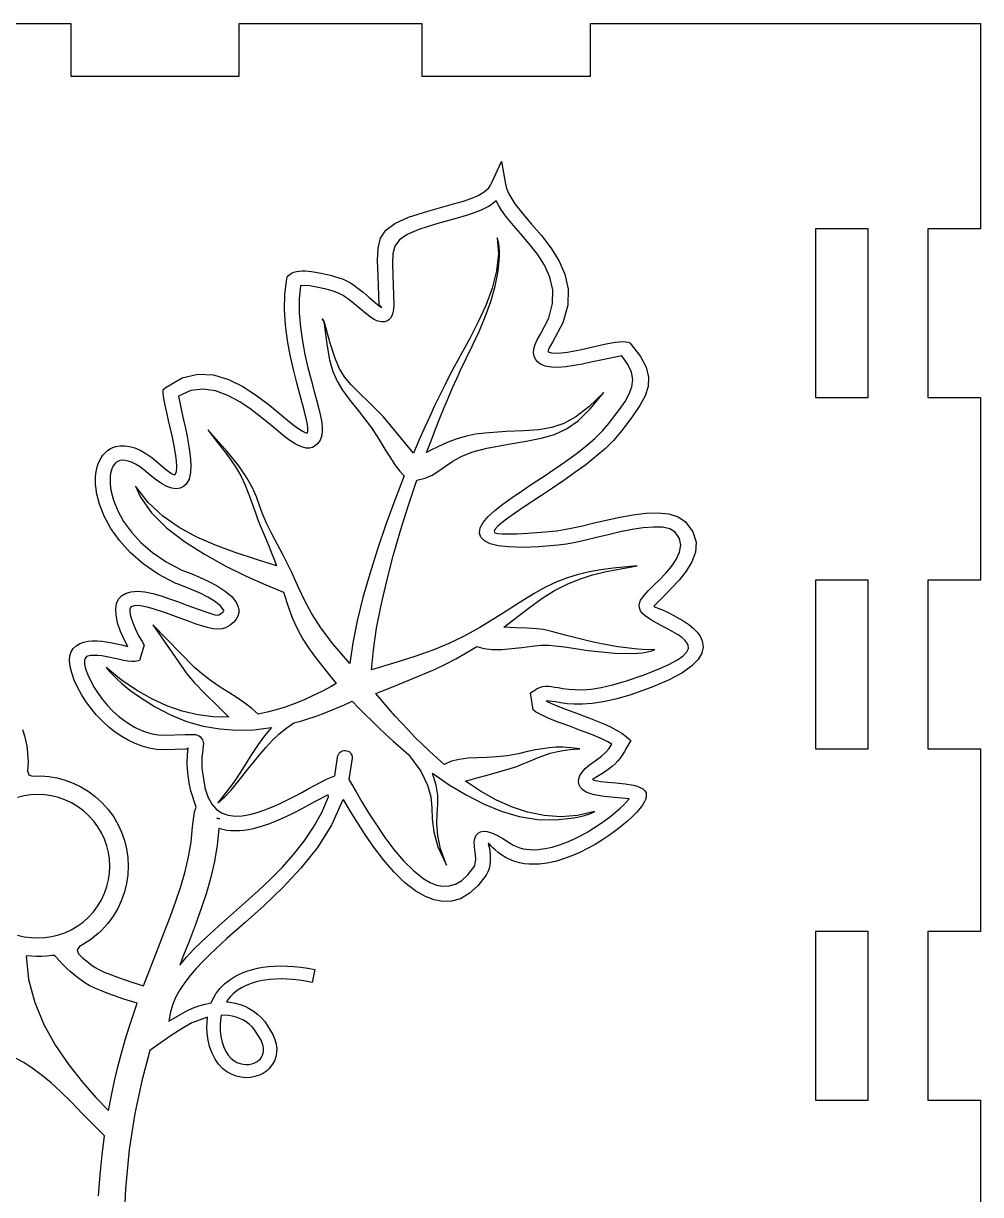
# Model space of a CAD drawing. Extents: x -338 to 50, y -399 to 300.
# Drawn here: x -298 to -243.5, y 233.4 to 300.1 of the extents above; entities that cross this region are included whole.
import ezdxf

# ---------------------------------------------------------------- set-up
doc = ezdxf.new("R2010")
doc.units = 0
doc.layers.add('LAYER_1', color=7, linetype='CONTINUOUS')

msp = doc.modelspace()

# ---------------------------------------------------------------- linework, layer by layer
at = {"layer": 'LAYER_1', "color": 250}
for points in [[(-305.7198, 300.0602), (-295.3198, 300.0602), (-295.3198, 297.0602), (-285.7198, 297.0602), (-285.7198, 300.0602), (-275.3198, 300.0602), (-275.3198, 297.0602), (-265.7198, 297.0602), (-265.7198, 300.0602), (-243.5198, 300.0602), (-243.5198, 288.3602), (-246.5198, 288.3602), (-246.5198, 278.7602), (-243.5198, 278.7602), (-243.5198, 268.3602), (-246.5198, 268.3602), (-246.5198, 258.7602), (-243.5198, 258.7602), (-243.5198, 248.3602), (-246.5198, 248.3602), (-246.5198, 238.7602), (-243.5198, 238.7602), (-243.5198, 228.3602)], [(-298.0707, 259.8629), (-297.95, 259.4896), (-297.8871, 259.2455), (-297.8359, 258.9989), (-297.7964, 258.7504), (-297.7686, 258.5003), (-297.7527, 258.2492), (-297.7486, 257.9975), (-297.7564, 257.7457), (-297.7761, 257.4941), (-297.7039, 257.2843), (-297.4972, 257.2036), (-297.0269, 257.211), (-296.5569, 257.1755), (-296.0902, 257.0967), (-295.6301, 256.9744), (-295.1796, 256.8081), (-294.7419, 256.5977), (-294.3202, 256.3428), (-293.9177, 256.0431), (-293.5286, 255.6888), (-293.1837, 255.3043), (-292.8836, 254.8935), (-292.6285, 254.4599), (-292.4188, 254.0072), (-292.2549, 253.539), (-292.1372, 253.059), (-292.0659, 252.5708), (-292.0415, 252.078), (-292.0642, 251.5843), (-292.1345, 251.0933), (-292.2527, 250.6086), (-292.4192, 250.1338), (-292.6343, 249.6728), (-292.8983, 249.2289), (-293.2117, 248.806), (-293.3871, 248.6035), (-293.5706, 248.4123), (-293.7619, 248.2324), (-293.9603, 248.064), (-294.1656, 247.907), (-294.377, 247.7616), (-294.5943, 247.6276), (-294.8169, 247.5053), (-294.9567, 247.3101), (-294.8807, 247.0824), (-294.646, 246.8625), (-294.4081, 246.6598), (-294.1681, 246.4745), (-293.9271, 246.3066), (-293.7094, 246.185), (-293.4089, 246.047), (-293.0488, 245.8997), (-292.6526, 245.7498), (-291.8446, 245.4706), (-291.1715, 245.265), (-290.3229, 247.4576), (-289.9701, 248.3547), (-289.6357, 249.2277), (-289.3261, 250.0829), (-289.0477, 250.9264), (-288.807, 251.7644), (-288.6105, 252.6031), (-288.4645, 253.4486), (-288.3754, 254.3073), (-288.277, 255.1592), (-288.17, 255.4395), (-288.4822, 256.3578), (-288.5766, 256.8213), (-288.6395, 257.2339), (-288.6756, 257.5985), (-288.6899, 257.9179), (-288.6724, 258.4323), (-288.6262, 258.7994), (-288.7624, 258.7363), (-290.0041, 258.7018), (-290.4266, 258.7263), (-290.8431, 258.7959), (-291.2521, 258.9072), (-291.6517, 259.0572), (-292.0403, 259.2423), (-292.4163, 259.4595), (-292.7779, 259.7054), (-293.1235, 259.9768), (-293.495, 260.3124), (-293.8418, 260.6728), (-294.1615, 261.0529), (-294.4513, 261.4478), (-294.7086, 261.8525), (-294.9308, 262.2619), (-295.1154, 262.671), (-295.2596, 263.0749), (-295.3511, 263.4464), (-295.3837, 263.7681), (-295.3618, 264.0432), (-295.2901, 264.2748), (-295.173, 264.4659), (-295.015, 264.6198), (-294.8207, 264.7395), (-294.5947, 264.828), (-294.3508, 264.8823), (-294.088, 264.9051), (-293.8119, 264.9015), (-293.5279, 264.8767), (-292.9588, 264.7841), (-292.4252, 264.6683), (-292.0618, 264.5874), (-292.2224, 264.8658), (-292.476, 265.4368), (-292.6464, 265.9341), (-292.7386, 266.3619), (-292.7579, 266.7244), (-292.7092, 267.0257), (-292.5977, 267.2701), (-292.4286, 267.4616), (-292.207, 267.6046), (-291.8882, 267.704), (-291.5156, 267.7282), (-291.099, 267.6889), (-290.6484, 267.5976), (-290.1736, 267.4658), (-289.6843, 267.305), (-289.1905, 267.127), (-288.702, 266.9431), (-288.0672, 266.7045), (-287.5183, 266.5102), (-287.2926, 266.4397), (-287.1081, 266.3922), (-286.9715, 266.3716), (-286.8894, 266.3821), (-286.7372, 266.472), (-286.6452, 266.5507), (-286.6196, 266.586), (-286.6063, 266.6188), (-286.6045, 266.6492), (-286.6134, 266.6772), (-286.8105, 266.9204), (-287.1255, 267.1626), (-287.5187, 267.3957), (-287.9503, 267.6117), (-288.7698, 267.9605), (-289.2661, 268.1452), (-289.3415, 268.1737), (-290.3339, 268.6986), (-291.1948, 269.2908), (-291.9284, 269.9337), (-292.5392, 270.6111), (-293.0315, 271.3066), (-293.4098, 272.0038), (-293.6784, 272.6864), (-293.8417, 273.3379), (-293.8766, 273.5702), (-293.8981, 273.7962), (-293.9063, 274.0153), (-293.9014, 274.2267), (-293.8836, 274.4295), (-293.8533, 274.623), (-293.8104, 274.8064), (-293.7554, 274.979), (-293.6783, 275.1622), (-293.5865, 275.3303), (-293.4803, 275.4823), (-293.3598, 275.6174), (-293.2253, 275.7346), (-293.0772, 275.8331), (-292.9155, 275.912), (-292.7406, 275.9704), (-292.4996, 276.0121), (-292.2404, 276.0136), (-291.9641, 275.9726), (-291.6713, 275.8869), (-291.363, 275.7542), (-291.04, 275.5723), (-290.7032, 275.339), (-290.3534, 275.052), (-289.9341, 274.695), (-289.6386, 274.4736), (-289.5331, 274.409), (-289.4534, 274.3724), (-289.3979, 274.362), (-289.3649, 274.3758), (-289.2945, 274.5424), (-289.274, 274.8081), (-289.2955, 275.1545), (-289.3507, 275.5632), (-289.4315, 276.0159), (-289.5299, 276.4942), (-289.6377, 276.9797), (-289.7468, 277.4541), (-289.8519, 277.9122), (-289.9422, 278.3304), (-290.0095, 278.6968), (-290.0457, 278.9996), (-290.0608, 279.2225), (-289.8829, 279.3573), (-288.9731, 279.878), (-288.0737, 280.0892), (-287.1924, 280.0428), (-286.3368, 279.7907), (-285.5146, 279.3845), (-284.7333, 278.8763), (-284.0006, 278.3177), (-283.3241, 277.7606), (-282.9847, 277.4785), (-282.6696, 277.2246), (-282.3824, 277.0096), (-282.1268, 276.8446), (-282.0174, 276.7853), (-281.9317, 276.7469), (-281.8724, 276.7322), (-281.842, 276.7441), (-281.8129, 276.851), (-281.8132, 277.0119), (-281.8397, 277.2228), (-281.8892, 277.4793), (-282.044, 278.1129), (-282.252, 278.8793), (-282.4463, 279.5936), (-282.6425, 280.3604), (-282.8254, 281.1701), (-282.9797, 282.0128), (-283.0904, 282.8788), (-283.142, 283.7584), (-283.1195, 284.6417), (-283.0075, 285.5191), (-282.9786, 285.6757), (-282.8505, 285.7733), (-282.7398, 285.8421), (-282.6122, 285.8948), (-282.4698, 285.9325), (-282.3145, 285.9564), (-282.1482, 285.9676), (-281.9729, 285.9672), (-281.7904, 285.9563), (-281.6028, 285.9362), (-281.0685, 285.8443), (-280.5497, 285.721), (-280.108, 285.5939), (-279.8052, 285.4906), (-279.6112, 285.4047), (-279.4185, 285.2996), (-279.2277, 285.1788), (-279.0393, 285.0457), (-278.6726, 284.7562), (-278.3236, 284.4588), (-278.0726, 284.2432), (-277.8562, 284.0633), (-277.6923, 283.94), (-277.5987, 283.8944), (-277.6413, 283.9253), (-277.7619, 284.0273), (-277.8116, 285.6631), (-277.8465, 286.5547), (-277.8199, 287.2634), (-277.6808, 287.8267), (-277.3786, 288.2822), (-276.8624, 288.6677), (-276.0815, 289.0206), (-274.9852, 289.3787), (-273.5226, 289.7795), (-272.9483, 289.944), (-272.4852, 290.106), (-272.1201, 290.2668), (-271.8398, 290.4271), (-271.6568, 290.5667), (-271.5201, 290.7079), (-271.419, 290.8514), (-271.3429, 290.9982), (-270.7973, 292.2067), (-270.5567, 290.902), (-270.4827, 290.6256), (-270.3663, 290.3482), (-270.2131, 290.0693), (-270.0285, 289.7885), (-269.5873, 289.219), (-269.0869, 288.636), (-268.522, 287.9777), (-267.9859, 287.2898), (-267.5232, 286.5612), (-267.1788, 285.7805), (-266.9976, 284.9368), (-267.0242, 284.0187), (-267.3035, 283.0151), (-267.8804, 281.9148), (-268.0243, 281.6793), (-268.1093, 281.5137), (-268.1417, 281.4109), (-268.1281, 281.3634), (-267.9554, 281.3026), (-267.7081, 281.2839), (-267.3998, 281.3004), (-267.0443, 281.3455), (-266.247, 281.4945), (-265.4262, 281.6773), (-264.8409, 281.8082), (-264.3236, 281.9057), (-264.0981, 281.9346), (-263.8987, 281.9463), (-263.7284, 281.9381), (-263.5903, 281.9069), (-263.4905, 281.8708), (-263.4181, 281.7875), (-262.8858, 281.0961), (-262.5588, 280.4806), (-262.4174, 279.9173), (-262.4422, 279.3825), (-262.6134, 278.8527), (-262.9115, 278.3042), (-263.3169, 277.7135), (-263.81, 277.0568), (-264.0184, 276.7817), (-264.411, 276.3189), (-264.8814, 275.8549), (-265.4151, 275.3924), (-265.9973, 274.9336), (-266.6135, 274.481), (-267.2492, 274.0372), (-267.8898, 273.6046), (-268.5206, 273.1857), (-269.5663, 272.489), (-270.4297, 271.8869), (-270.7623, 271.6336), (-271.0124, 271.4187), (-271.1677, 271.2471), (-271.216, 271.1236), (-271.1638, 271.0639), (-271.0149, 271.0209), (-270.7612, 270.9957), (-270.3948, 270.9895), (-269.9078, 271.0033), (-269.2923, 271.0382), (-268.5404, 271.0953), (-267.644, 271.1758), (-267.2176, 271.235), (-266.7228, 271.332), (-266.1747, 271.4559), (-265.5884, 271.5961), (-264.8323, 271.7762), (-264.0636, 271.9455), (-263.3025, 272.0852), (-262.5694, 272.1765), (-261.8846, 272.2009), (-261.2683, 272.1394), (-260.7408, 271.9734), (-260.3225, 271.6841), (-259.8921, 271.1083), (-259.7163, 270.5313), (-259.751, 269.9607), (-259.9523, 269.4043), (-260.2759, 268.8698), (-260.6778, 268.3649), (-261.114, 267.8972), (-261.5404, 267.4746), (-262.1253, 266.8849), (-262.0621, 266.8366), (-261.8853, 266.7668), (-261.6256, 266.6646), (-261.3139, 266.5188), (-261.0151, 266.3615), (-260.7121, 266.195), (-260.4149, 266.0177), (-260.1336, 265.8278), (-259.8781, 265.6236), (-259.6585, 265.4033), (-259.4849, 265.1653), (-259.3672, 264.9078), (-259.314, 264.5649), (-259.3845, 264.209), (-259.598, 263.8405), (-259.9738, 263.4595), (-260.5315, 263.0663), (-261.2902, 262.6611), (-262.2693, 262.2442), (-263.4883, 261.8158), (-264.2971, 261.5809), (-265.0095, 261.423), (-265.6337, 261.3303), (-266.1777, 261.2907), (-266.6497, 261.2921), (-267.0579, 261.3225), (-267.4102, 261.3699), (-267.715, 261.4223), (-268.2267, 261.4806), (-268.2236, 261.4605), (-267.9439, 261.3285), (-267.5785, 261.1789), (-267.1487, 261.0149), (-266.6756, 260.8395), (-265.815, 260.5177), (-264.9754, 260.1769), (-264.5895, 260.0006), (-264.2398, 259.8209), (-263.9368, 259.6385), (-263.6909, 259.4537), (-263.4326, 259.2294), (-263.6548, 258.8454), (-263.795, 258.6045), (-263.9198, 258.4005), (-264.0406, 258.2234), (-264.1691, 258.0632), (-264.3169, 257.9099), (-264.4956, 257.7535), (-264.7167, 257.584), (-264.9919, 257.3914), (-265.2727, 257.2122), (-265.4663, 257.1036), (-265.5759, 257.0466), (-265.605, 257.0221), (-265.5537, 256.9868), (-265.4553, 256.955), (-265.3168, 256.9263), (-265.1457, 256.9003), (-264.7342, 256.8543), (-264.2788, 256.8132), (-263.7514, 256.7625), (-263.2761, 256.6868), (-263.0697, 256.6314), (-262.8903, 256.56), (-262.7427, 256.4694), (-262.6315, 256.3561), (-262.5614, 256.2597), (-262.5525, 256.1426), (-262.5588, 256.0093), (-262.5959, 255.8663), (-262.6627, 255.7152), (-262.7579, 255.5573), (-262.909, 255.3572), (-263.1064, 255.1335), (-263.3462, 254.8909), (-263.6245, 254.6345), (-263.9375, 254.3692), (-264.2813, 254.0998), (-264.652, 253.8313), (-265.0458, 253.5685), (-265.4614, 253.3146), (-265.8945, 253.0746), (-266.3413, 252.8531), (-266.7981, 252.6551), (-267.2612, 252.4852), (-267.727, 252.3482), (-268.1917, 252.2489), (-268.6516, 252.1921), (-268.9359, 252.18), (-269.2162, 252.1872), (-269.4918, 252.2149), (-269.7618, 252.2641), (-270.0255, 252.336), (-270.2819, 252.4315), (-270.5304, 252.5517), (-270.77, 252.6979), (-270.9858, 252.8545), (-271.1556, 252.9956), (-271.2854, 253.1187), (-271.3812, 253.221), (-271.4489, 253.2998), (-271.4946, 253.3525), (-271.5242, 253.3763), (-271.5438, 253.3687), (-271.4828, 253.0829), (-271.442, 252.7213), (-271.4343, 252.3344), (-271.4552, 252.1375), (-271.4989, 251.9415), (-271.5705, 251.7489), (-271.6747, 251.5619), (-272.1465, 250.9533), (-272.6318, 250.5112), (-273.1279, 250.2232), (-273.6318, 250.0768), (-274.1408, 250.0595), (-274.652, 250.1587), (-275.1628, 250.3621), (-275.6702, 250.657), (-276.3087, 251.1536), (-276.9248, 251.7587), (-277.5121, 252.4402), (-278.0637, 253.1658), (-278.5731, 253.9034), (-279.0336, 254.6207), (-279.4386, 255.2857), (-279.7815, 255.866), (-279.8382, 255.8167), (-280.4725, 254.4157), (-281.2773, 253.1328), (-282.2118, 251.9524), (-283.235, 250.8592), (-284.3062, 249.8377), (-285.3845, 248.8726), (-286.4289, 247.9485), (-287.3988, 247.0498), (-287.8002, 246.6494), (-288.1744, 246.2497), (-288.5178, 245.8492), (-288.8266, 245.4466), (-289.0971, 245.0403), (-289.3254, 244.6292), (-289.5079, 244.2116), (-289.6409, 243.7863), (-289.7308, 243.2568), (-288.7488, 243.8265), (-288.382, 243.9883), (-288.0204, 244.1199), (-287.6649, 244.2216), (-287.3165, 244.2935), (-287.2376, 244.4694), (-287.1484, 244.6379), (-287.0491, 244.7992), (-286.9399, 244.9531), (-286.8211, 245.0997), (-286.693, 245.2389), (-286.5556, 245.3706), (-286.4093, 245.4948), (-286.203, 245.6469), (-285.9824, 245.7853), (-285.748, 245.9098), (-285.5003, 246.0204), (-285.2398, 246.1169), (-284.9671, 246.1994), (-284.6827, 246.2677), (-284.3871, 246.3217), (-284.0541, 246.3642), (-283.7089, 246.3898), (-283.3523, 246.3985), (-282.9849, 246.3901), (-282.6076, 246.3646), (-282.2209, 246.3219), (-281.8257, 246.2618), (-281.4227, 246.1843), (-281.5779, 245.4519), (-281.9482, 245.5233), (-282.3103, 245.5789), (-282.6635, 245.6186), (-283.0072, 245.6427), (-283.3406, 245.6511), (-283.6631, 245.6439), (-283.9741, 245.6214), (-284.2729, 245.5835), (-284.5209, 245.5384), (-284.7586, 245.4821), (-284.9856, 245.4146), (-285.2014, 245.336), (-285.4055, 245.2464), (-285.5975, 245.1457), (-285.777, 245.0342), (-285.9435, 244.9118), (-286.0898, 244.7848), (-286.2238, 244.6474), (-286.3452, 244.4997), (-286.4536, 244.3416), (-286.2445, 244.3223), (-285.9547, 244.273), (-285.6757, 244.1983), (-285.408, 244.0985), (-285.1525, 243.9736), (-284.9099, 243.8237), (-284.6808, 243.6489), (-284.4661, 243.4493), (-284.2663, 243.225), (-283.8092, 242.4953), (-283.694, 242.2127), (-283.6227, 241.9418), (-283.5923, 241.6837), (-283.6, 241.4396), (-283.6429, 241.2105), (-283.718, 240.9975), (-283.8226, 240.8017), (-283.9536, 240.6243), (-284.0408, 240.5304), (-284.1353, 240.444), (-284.2367, 240.3651), (-284.3444, 240.294), (-284.5762, 240.1762), (-284.8261, 240.092), (-285.0826, 240.0441), (-285.3482, 240.0313), (-285.6184, 240.0552), (-285.8887, 240.1173), (-286.1613, 240.2222), (-286.424, 240.3702), (-286.6716, 240.5628), (-286.899, 240.8018), (-287.1011, 241.0889), (-287.2725, 241.4256), (-287.4084, 241.8137), (-287.5034, 242.2548), (-287.5435, 242.5811), (-287.5608, 242.895), (-287.5558, 243.1962), (-287.5291, 243.4848), (-288.4266, 243.1527), (-288.8862, 242.8902), (-289.5377, 242.4721), (-290.2316, 242.0014), (-290.8186, 241.5808), (-291.2724, 239.8599), (-291.666, 237.9861), (-291.9811, 235.9397), (-292.1999, 233.701), (-292.3042, 231.2504)], [(-298.3456, 248.1538), (-297.9605, 248.0599), (-297.5703, 248.004), (-297.178, 247.9859), (-296.7865, 248.0053), (-296.3986, 248.0619), (-296.0173, 248.1555), (-295.6453, 248.2857), (-295.2856, 248.4524), (-294.9411, 248.6551), (-294.6146, 248.8936), (-294.3092, 249.1676), (-294.0276, 249.4769), (-293.7786, 249.8129), (-293.5688, 250.1656), (-293.3979, 250.532), (-293.2656, 250.9092), (-293.1717, 251.2943), (-293.1158, 251.6844), (-293.0977, 252.0767), (-293.1171, 252.4682), (-293.1737, 252.8561), (-293.2673, 253.2374), (-293.3975, 253.6094), (-293.5641, 253.9691), (-293.7668, 254.3136), (-294.0053, 254.6401), (-294.2793, 254.9455), (-294.5886, 255.2271), (-294.9247, 255.4761), (-295.2774, 255.686), (-295.6437, 255.8569), (-296.0209, 255.9892), (-296.406, 256.0831), (-296.7962, 256.139), (-297.1885, 256.1571), (-297.58, 256.1377), (-297.9679, 256.0811), (-298.3492, 255.9875)], [(-293.7315, 233.3069), (-293.6461, 234.4971), (-293.5331, 235.6353), (-293.3947, 236.7239), (-294.6394, 237.9659), (-294.6394, 237.9659), (-295.2817, 238.6396), (-295.8865, 239.233), (-296.457, 239.7504), (-296.9963, 240.1959), (-297.5076, 240.5736), (-297.9942, 240.8877), (-298.4592, 241.1425)]]:
    msp.add_lwpolyline(points, dxfattribs=at)
for points in [[(-287.6953, 256.6827), (-287.677, 256.5599), (-287.6733, 256.5437), (-287.5091, 256.02), (-287.2875, 255.6105), (-287.0153, 255.3056), (-286.6988, 255.0957), (-286.3446, 254.9712), (-285.9593, 254.9225), (-285.5494, 254.94), (-285.1215, 255.0142), (-284.6973, 255.1289), (-284.2656, 255.2772), (-283.8312, 255.4521), (-283.3993, 255.6466), (-282.9749, 255.8538), (-282.5632, 256.0667), (-282.1691, 256.2782), (-281.7977, 256.4815), (-280.7501, 257.0304), (-280.2906, 257.2106), (-280.2365, 257.4755), (-280.1223, 258.2714), (-280.109, 258.3548), (-280.0802, 258.4314), (-280.0377, 258.4999), (-279.9833, 258.5584), (-279.9188, 258.6056), (-279.8459, 258.6398), (-279.7664, 258.6595), (-279.6821, 258.663), (-279.5987, 258.6497), (-279.5221, 258.6209), (-279.4537, 258.5784), (-279.3951, 258.5241), (-279.3479, 258.4596), (-279.3137, 258.3867), (-279.2941, 258.3072), (-279.2905, 258.2229), (-279.4881, 257.0005), (-279.3194, 256.7194), (-279.0732, 256.2995), (-278.745, 255.7436), (-278.3577, 255.1062), (-277.9186, 254.4189), (-277.4352, 253.7136), (-276.9149, 253.022), (-276.365, 252.376), (-275.793, 251.8073), (-275.2064, 251.3478), (-274.8487, 251.1406), (-274.4879, 250.9989), (-274.126, 250.9318), (-273.7648, 250.948), (-273.4063, 251.0567), (-273.0523, 251.2665), (-272.7047, 251.5866), (-272.3655, 252.0257), (-272.3176, 252.1191), (-272.2863, 252.2258), (-272.2691, 252.3428), (-272.2636, 252.4672), (-272.2773, 252.7257), (-272.3071, 252.9773), (-272.3361, 253.2228), (-272.3445, 253.4474), (-272.3355, 253.5521), (-272.3148, 253.6518), (-272.2801, 253.7467), (-272.2294, 253.8369), (-272.1203, 253.9592), (-271.9835, 254.0381), (-271.8139, 254.0697), (-271.6067, 254.0503), (-271.3569, 253.9758), (-271.0594, 253.8424), (-270.7094, 253.6463), (-270.3019, 253.3837), (-270.1274, 253.2779), (-269.9448, 253.191), (-269.7546, 253.1221), (-269.5577, 253.0706), (-269.3546, 253.0355), (-269.146, 253.0161), (-268.9326, 253.0116), (-268.7152, 253.0212), (-268.3124, 253.0718), (-267.9027, 253.1611), (-267.4896, 253.2849), (-267.0766, 253.4388), (-266.6673, 253.6184), (-266.2651, 253.8194), (-265.8737, 254.0376), (-265.4966, 254.2684), (-265.1672, 254.4867), (-264.8567, 254.7076), (-264.5675, 254.9278), (-264.3021, 255.1442), (-264.0632, 255.3535), (-263.8533, 255.5527), (-263.6748, 255.7385), (-263.5303, 255.9078), (-264.3514, 255.9856), (-264.952, 256.0441), (-265.5138, 256.1369), (-265.7623, 256.2065), (-265.9797, 256.2968), (-266.1588, 256.4121), (-266.2926, 256.5564), (-266.3725, 256.7099), (-266.4078, 256.8725), (-266.3943, 257.045), (-266.3282, 257.2281), (-266.2054, 257.4223), (-266.0221, 257.6284), (-265.7742, 257.847), (-265.4578, 258.0788), (-265.1082, 258.3304), (-264.8644, 258.5455), (-264.6812, 258.7629), (-264.5132, 259.022), (-264.7451, 259.1518), (-265.0109, 259.2831), (-265.3043, 259.4152), (-265.6192, 259.5473), (-266.2875, 259.8084), (-266.9654, 260.0606), (-267.5606, 260.2819), (-268.093, 260.491), (-268.3262, 260.5908), (-268.5324, 260.6875), (-268.7079, 260.781), (-268.8489, 260.8712), (-268.9893, 260.9727), (-269.1369, 261.9349), (-268.9316, 262.0827), (-268.7674, 262.186), (-268.608, 262.2572), (-268.45, 262.3003), (-268.2901, 262.3196), (-268.1252, 262.3192), (-267.952, 262.3031), (-267.7671, 262.2755), (-267.5673, 262.2405), (-267.2944, 262.1936), (-266.9783, 262.1513), (-266.6114, 262.1246), (-266.186, 262.1242), (-265.6941, 262.1612), (-265.1282, 262.2465), (-264.4805, 262.3909), (-263.7432, 262.6054), (-262.7286, 262.9506), (-261.9066, 263.2669), (-261.262, 263.5559), (-260.7791, 263.8195), (-260.4426, 264.0593), (-260.2371, 264.277), (-260.147, 264.4744), (-260.1569, 264.6531), (-260.2329, 264.7999), (-260.3602, 264.9469), (-260.53, 265.0933), (-260.7331, 265.2381), (-261.2034, 265.5194), (-261.699, 265.7835), (-261.9574, 265.9195), (-262.1992, 266.0532), (-262.4183, 266.1873), (-262.6083, 266.3248), (-262.763, 266.4685), (-262.876, 266.6215), (-262.9411, 266.7865), (-262.9521, 266.9665), (-262.9258, 267.089), (-262.8721, 267.2142), (-262.7935, 267.3431), (-262.6928, 267.4765), (-262.4355, 267.7599), (-262.1215, 268.0713), (-261.7881, 268.4008), (-261.4439, 268.7624), (-261.1204, 269.147), (-260.8489, 269.5455), (-260.6608, 269.9488), (-260.5874, 270.348), (-260.6601, 270.7339), (-260.9103, 271.0974), (-261.2082, 271.2798), (-261.6229, 271.3709), (-262.1335, 271.3848), (-262.719, 271.3354), (-263.3586, 271.2368), (-264.0314, 271.1031), (-264.7166, 270.9484), (-265.3931, 270.7867), (-266.001, 270.6413), (-266.5734, 270.5125), (-267.0983, 270.4109), (-267.564, 270.3471), (-268.6714, 270.2608), (-269.6031, 270.2286), (-270.3686, 270.2482), (-270.9777, 270.3173), (-271.4402, 270.4337), (-271.7657, 270.595), (-271.9639, 270.799), (-272.0446, 271.0434), (-272.0033, 271.3365), (-271.835, 271.6477), (-271.5545, 271.9766), (-271.1764, 272.323), (-270.7154, 272.6866), (-270.1861, 273.067), (-269.6033, 273.464), (-268.9817, 273.8774), (-268.3723, 274.282), (-267.7541, 274.699), (-267.1417, 275.1252), (-266.55, 275.5575), (-265.9935, 275.9928), (-265.4869, 276.4278), (-265.045, 276.8595), (-264.6823, 277.2846), (-264.4716, 277.5617), (-264.0841, 278.0769), (-263.7619, 278.54), (-263.5184, 278.9671), (-263.367, 279.3744), (-263.321, 279.7781), (-263.3937, 280.1944), (-263.5985, 280.6394), (-263.9488, 281.1294), (-265.24, 280.8687), (-265.7061, 280.7633), (-266.184, 280.6617), (-266.6609, 280.5734), (-267.1238, 280.508), (-267.5598, 280.4749), (-267.9559, 280.4835), (-268.2992, 280.5436), (-268.5768, 280.6644), (-268.7357, 280.789), (-268.8553, 280.9359), (-268.9328, 281.1064), (-268.965, 281.302), (-268.9488, 281.5241), (-268.8811, 281.7741), (-268.7589, 282.0534), (-268.5792, 282.3635), (-268.1039, 283.2796), (-267.8811, 284.122), (-267.8725, 284.899), (-268.0403, 285.6187), (-268.3462, 286.2895), (-268.7523, 286.9195), (-269.2206, 287.517), (-269.7129, 288.0902), (-270.1137, 288.5542), (-270.4891, 289.0148), (-270.6621, 289.2458), (-270.8225, 289.4782), (-270.9682, 289.7129), (-271.097, 289.9506), (-271.379, 289.7358), (-271.5374, 289.6376), (-271.7161, 289.5404), (-271.9167, 289.4443), (-272.1411, 289.349), (-272.668, 289.1609), (-273.3108, 288.9754), (-274.5581, 288.635), (-275.4934, 288.3353), (-276.1598, 288.0462), (-276.601, 287.7374), (-276.8602, 287.3789), (-276.9808, 286.9406), (-277.0063, 286.3922), (-276.9801, 285.7037), (-276.9316, 284.0286), (-276.9431, 283.7868), (-276.9769, 283.5833), (-277.0321, 283.4164), (-277.1078, 283.284), (-277.2033, 283.1844), (-277.3176, 283.1156), (-277.4498, 283.0759), (-277.5992, 283.0633), (-277.7439, 283.0799), (-277.8918, 283.1261), (-278.0434, 283.1985), (-278.1989, 283.2935), (-278.5231, 283.5372), (-278.8673, 283.829), (-279.1755, 284.0922), (-279.4924, 284.3456), (-279.6505, 284.4602), (-279.8065, 284.5622), (-279.9589, 284.6482), (-280.1063, 284.7149), (-280.3758, 284.8068), (-280.7691, 284.9199), (-281.2314, 285.0297), (-281.7076, 285.1116), (-282.2272, 285.1437), (-282.3031, 284.3563), (-282.3037, 283.5595), (-282.242, 282.7626), (-282.1309, 281.9748), (-281.9834, 281.2055), (-281.8124, 280.4638), (-281.6307, 279.759), (-281.4514, 279.1005), (-281.3237, 278.6331), (-281.2096, 278.1968), (-281.1146, 277.7932), (-281.0443, 277.4242), (-281.0042, 277.0917), (-280.9999, 276.7973), (-281.037, 276.5429), (-281.1209, 276.3302), (-281.251, 276.1424), (-281.3952, 276.007), (-281.5532, 275.9209), (-281.7247, 275.8811), (-281.9095, 275.8845), (-282.1073, 275.9282), (-282.3177, 276.0089), (-282.5406, 276.1237), (-282.8368, 276.3131), (-283.1549, 276.5491), (-283.495, 276.822), (-283.8571, 277.1226), (-284.4294, 277.595), (-285.0455, 278.0718), (-285.697, 278.5138), (-286.3755, 278.8819), (-287.0725, 279.1367), (-287.7795, 279.2391), (-288.488, 279.1499), (-289.1896, 278.8298), (-288.9357, 277.6421), (-288.8108, 277.0963), (-288.6903, 276.5344), (-288.5863, 275.9743), (-288.5111, 275.4339), (-288.477, 274.931), (-288.496, 274.4835), (-288.5805, 274.1092), (-288.7426, 273.826), (-288.9032, 273.6843), (-289.0913, 273.5958), (-289.3089, 273.5648), (-289.5577, 273.5959), (-289.8397, 273.6935), (-290.1567, 273.862), (-290.5106, 274.1057), (-290.9032, 274.4293), (-291.1633, 274.6464), (-291.4076, 274.8246), (-291.6358, 274.9655), (-291.8478, 275.0707), (-292.0433, 275.1417), (-292.2221, 275.1803), (-292.384, 275.1879), (-292.5288, 275.1661), (-292.6027, 275.1406), (-292.6718, 275.1046), (-292.7358, 275.0587), (-292.7947, 275.0031), (-292.8965, 274.865), (-292.9761, 274.6937), (-293.0144, 274.572), (-293.0438, 274.4407), (-293.0642, 274.3005), (-293.0754, 274.1517), (-293.0696, 273.8312), (-293.0253, 273.4837), (-292.8814, 272.9144), (-292.6427, 272.3167), (-292.3052, 271.7048), (-291.8648, 271.0929), (-291.3176, 270.4952), (-290.6594, 269.9259), (-289.8862, 269.3991), (-288.994, 268.9291), (-288.9875, 268.9279), (-288.7743, 268.8505), (-288.4232, 268.7152), (-287.9781, 268.5286), (-287.4829, 268.2976), (-286.9812, 268.0286), (-286.517, 267.7286), (-286.134, 267.404), (-285.876, 267.0616), (-285.7944, 266.8697), (-285.7516, 266.6803), (-285.7513, 266.4943), (-285.7967, 266.3125), (-285.8914, 266.1358), (-286.0386, 265.965), (-286.242, 265.8011), (-286.5048, 265.6448), (-286.7036, 265.5805), (-286.9436, 265.5666), (-287.2202, 265.5962), (-287.5292, 265.6629), (-287.8659, 265.76), (-288.2259, 265.8807), (-288.6049, 266.0186), (-288.9984, 266.167), (-289.8563, 266.4862), (-290.6765, 266.755), (-291.0442, 266.8484), (-291.3684, 266.9029), (-291.6379, 266.9096), (-291.8414, 266.8596), (-291.9072, 266.8044), (-291.9463, 266.7132), (-291.9561, 266.5827), (-291.9341, 266.4099), (-291.8778, 266.1915), (-291.7845, 265.9243), (-291.6519, 265.6053), (-291.4774, 265.2311), (-291.2573, 264.8656), (-291.1357, 264.6673), (-291.4098, 263.7798), (-291.6518, 263.7322), (-291.8339, 263.7209), (-292.057, 263.7445), (-292.3168, 263.7935), (-292.6092, 263.8584), (-293.0663, 263.9586), (-293.5421, 264.0426), (-293.7714, 264.0685), (-293.9866, 264.0785), (-294.1815, 264.0686), (-294.3497, 264.0347), (-294.412, 264.0072), (-294.4637, 263.9651), (-294.5031, 263.9068), (-294.5289, 263.8309), (-294.5396, 263.7358), (-294.5337, 263.62), (-294.5097, 263.4819), (-294.4662, 263.3202), (-294.3408, 262.9696), (-294.1795, 262.6137), (-293.9847, 262.2569), (-293.7587, 261.9036), (-293.5038, 261.5581), (-293.2223, 261.2247), (-292.9165, 260.908), (-292.5886, 260.6122), (-292.297, 260.3827), (-291.9934, 260.1747), (-291.6793, 259.991), (-291.3562, 259.8344), (-291.0255, 259.7076), (-290.6888, 259.6135), (-290.3475, 259.5547), (-290.0032, 259.534), (-288.8054, 259.566), (-288.4594, 259.5798), (-288.2045, 259.5641), (-288.1031, 259.5378), (-288.0149, 259.4952), (-287.9366, 259.4335), (-287.865, 259.3496), (-287.8206, 259.2791), (-287.7898, 259.2102), (-287.7709, 259.141), (-287.7622, 259.07), (-287.7687, 258.9154), (-287.7956, 258.7327), (-287.8237, 258.5475), (-287.8486, 258.3072), (-287.8595, 258.0047), (-287.8453, 257.6331), (-287.6953, 256.6827)], [(-277.9537, 261.9116), (-276.9421, 262.3117), (-276.0632, 262.6627), (-275.2926, 262.98), (-274.6056, 263.2786), (-273.9777, 263.5739), (-273.3842, 263.8811), (-272.8007, 264.2153), (-272.2025, 264.5918), (-271.7991, 264.4599), (-271.3169, 264.408), (-270.7798, 264.4163), (-270.2112, 264.4648), (-269.6348, 264.5334), (-269.0742, 264.6022), (-268.5531, 264.6512), (-268.0951, 264.6604), (-267.7356, 264.6261), (-267.215, 264.5552), (-266.5744, 264.4626), (-265.855, 264.3633), (-265.0977, 264.2722), (-264.3438, 264.2043), (-263.6343, 264.1746), (-263.0104, 264.1981), (-262.7645, 264.2301), (-262.4878, 264.2798), (-262.2374, 264.3399), (-262.0704, 264.4028), (-262.403, 264.4003), (-262.7867, 264.416), (-263.2137, 264.4495), (-263.6761, 264.5002), (-264.1661, 264.5672), (-264.676, 264.6502), (-265.198, 264.7484), (-265.7241, 264.8612), (-266.4117, 265.033), (-267.1671, 265.2362), (-267.8697, 265.4226), (-268.3989, 265.544), (-268.7968, 265.5895), (-269.333, 265.62), (-269.9673, 265.6477), (-270.6593, 265.6846), (-269.2801, 266.7405), (-268.5056, 267.3061), (-267.773, 267.7641), (-267.061, 268.1309), (-266.3484, 268.4227), (-265.6139, 268.656), (-264.8364, 268.8472), (-263.9945, 269.0125), (-263.067, 269.1683), (-264.4345, 269.043), (-265.1324, 268.9521), (-265.7895, 268.8367), (-266.4195, 268.6886), (-267.0358, 268.4997), (-267.6519, 268.2616), (-268.2816, 267.9663), (-268.9382, 267.6055), (-269.6353, 267.171), (-270.9438, 266.3258), (-272.0269, 265.664), (-272.9631, 265.1447), (-273.8309, 264.7272), (-274.7088, 264.3705), (-275.6755, 264.0339), (-276.8094, 263.6765), (-278.1892, 263.2575), (-278.0849, 264.3856), (-277.9, 265.618), (-277.6438, 266.9343), (-277.3256, 268.3136), (-276.9546, 269.7355), (-276.5399, 271.1793), (-276.0909, 272.6242), (-275.6167, 274.0498), (-275.1411, 274.159), (-274.7369, 274.3417), (-274.3651, 274.578), (-273.9864, 274.8485), (-273.5617, 275.1332), (-273.0519, 275.4125), (-272.4177, 275.6668), (-271.6201, 275.8763), (-270.3989, 276.1022), (-269.3835, 276.2725), (-268.5266, 276.4393), (-267.7812, 276.6545), (-267.1, 276.9702), (-266.4359, 277.4384), (-265.7418, 278.111), (-264.9705, 279.0402), (-265.8214, 278.2245), (-266.5638, 277.6515), (-267.2511, 277.2752), (-267.937, 277.0496), (-268.6749, 276.9288), (-269.5185, 276.8668), (-270.5211, 276.8177), (-271.7364, 276.7354), (-272.2782, 276.6657), (-272.7846, 276.558), (-273.2551, 276.4215), (-273.6894, 276.2655), (-274.0869, 276.0992), (-274.4473, 275.9318), (-274.7702, 275.7724), (-275.0551, 275.6303), (-274.8055, 276.3), (-274.5556, 276.9509), (-274.3068, 277.5806), (-274.0601, 278.1864), (-273.8167, 278.7656), (-273.5778, 279.3156), (-273.3445, 279.8338), (-273.1181, 280.3176), (-272.7969, 280.9801), (-272.4404, 281.7192), (-272.0729, 282.5177), (-271.7183, 283.3583), (-271.4008, 284.2237), (-271.1445, 285.0966), (-270.9734, 285.9599), (-270.9117, 286.7962), (-270.9086, 287.0847), (-270.9283, 287.3567), (-270.9724, 287.6105), (-271.0424, 287.8448), (-270.9612, 286.94), (-271.069, 285.9814), (-271.3264, 284.9941), (-271.6939, 284.0033), (-272.1324, 283.034), (-272.6023, 282.1115), (-273.0645, 281.2609), (-273.4794, 280.5073), (-273.7472, 280.0041), (-274.0245, 279.4636), (-274.3096, 278.8888), (-274.601, 278.2825), (-274.8973, 277.6475), (-275.1968, 276.9866), (-275.498, 276.3027), (-275.7995, 275.5986), (-277.5181, 277.6677), (-278.2978, 278.4369), (-278.9032, 279.0189), (-279.3695, 279.4919), (-279.7317, 279.9342), (-280.0251, 280.4241), (-280.2847, 281.0398), (-280.5458, 281.8596), (-280.8434, 282.9617), (-280.87, 283.0528), (-280.8992, 283.1163), (-280.9411, 283.1712), (-281.0059, 283.2367), (-281.0077, 283.2375), (-280.9542, 283.1671), (-280.9209, 283.1099), (-280.9007, 283.0463), (-280.8869, 282.9569), (-280.7339, 281.7908), (-280.5766, 280.912), (-280.3908, 280.2376), (-280.1524, 279.685), (-279.8373, 279.1712), (-279.4213, 278.6135), (-278.8804, 277.9292), (-278.1903, 277.0355), (-277.8268, 276.4753), (-277.3715, 275.7181), (-277.1212, 275.3189), (-276.862, 274.9343), (-276.5987, 274.5855), (-276.336, 274.2938), (-276.8704, 272.9204), (-277.3817, 271.5233), (-277.8603, 270.1201), (-278.2969, 268.7283), (-278.6819, 267.3652), (-279.0058, 266.0485), (-279.2593, 264.7955), (-279.4329, 263.6238), (-280.3813, 264.7229), (-281.0764, 265.6381), (-281.5885, 266.436), (-281.988, 267.1831), (-282.3451, 267.946), (-282.7302, 268.7911), (-283.2137, 269.7851), (-283.8657, 270.9945), (-284.176, 271.6003), (-284.3935, 272.1287), (-284.5657, 272.6157), (-284.74, 273.0972), (-284.9639, 273.6093), (-285.2848, 274.1878), (-285.7501, 274.8688), (-286.4072, 275.6882), (-287.5161, 276.9231), (-286.9601, 276.2013), (-286.5227, 275.6407), (-286.1755, 275.1792), (-285.8903, 274.7547), (-285.6387, 274.3052), (-285.3923, 273.7684), (-285.1227, 273.0824), (-284.8017, 272.1851), (-284.6779, 271.8496), (-284.5295, 271.4756), (-284.365, 271.0765), (-284.1932, 270.6655), (-284.0228, 270.256), (-283.8625, 269.8614), (-283.721, 269.495), (-283.6071, 269.1702), (-284.7917, 269.5579), (-285.9515, 269.9432), (-287.0731, 270.353), (-288.1429, 270.8144), (-289.1475, 271.3544), (-290.0733, 272), (-290.9068, 272.7784), (-291.6346, 273.7164), (-291.3352, 273.0868), (-290.7129, 272.1925), (-289.8622, 271.3473), (-288.8408, 270.5577), (-287.7066, 269.8305), (-286.5174, 269.1721), (-285.331, 268.5892), (-284.2052, 268.0884), (-283.198, 267.6763), (-282.9442, 266.8598), (-282.6883, 266.1686), (-282.4141, 265.5639), (-282.1054, 265.0065), (-281.7458, 264.4573), (-281.319, 263.8774), (-280.8089, 263.2277), (-280.1991, 262.4691), (-280.4881, 262.3068), (-281.0185, 262.0255), (-281.5453, 261.7674), (-282.0687, 261.533), (-282.5888, 261.3226), (-283.1058, 261.1366), (-283.6197, 260.9753), (-284.1308, 260.8392), (-284.6391, 260.7286), (-284.9983, 261.0513), (-285.4049, 261.3577), (-285.8486, 261.6575), (-286.319, 261.9601), (-286.8059, 262.275), (-287.2991, 262.6117), (-287.7882, 262.9796), (-288.2629, 263.3884), (-290.6439, 265.8171), (-288.7123, 263.0177), (-288.2887, 262.5326), (-287.665, 261.8907), (-286.9635, 261.1952), (-286.3069, 260.5493), (-287.1983, 260.5757), (-288.0834, 260.6914), (-288.9629, 260.8987), (-289.8378, 261.1997), (-290.7086, 261.5965), (-291.5762, 262.0914), (-292.4413, 262.6865), (-293.3047, 263.384), (-293.0905, 263.1446), (-292.8711, 262.9158), (-292.6467, 262.6974), (-292.4173, 262.4893), (-292.1831, 262.2912), (-291.9443, 262.103), (-291.7009, 261.9246), (-291.4532, 261.7559), (-290.5557, 261.1652), (-289.645, 260.6863), (-288.7209, 260.3158), (-287.783, 260.0499), (-286.8309, 259.8851), (-285.8644, 259.8179), (-284.883, 259.8446), (-283.8864, 259.9618), (-284.2822, 259.4877), (-284.6409, 258.9984), (-284.979, 258.4925), (-285.3132, 257.9689), (-285.6602, 257.4265), (-286.0368, 256.864), (-286.4595, 256.2804), (-286.9451, 255.6743), (-286.5455, 256.0313), (-286.1898, 256.4009), (-285.871, 256.7795), (-285.5818, 257.1637), (-285.2256, 257.6022), (-284.881, 258.0307), (-284.5403, 258.4464), (-284.1956, 258.8463), (-283.8394, 259.2275), (-283.4639, 259.5869), (-283.0615, 259.9216), (-282.6243, 260.2286), (-282.2179, 260.3404), (-281.8089, 260.465), (-281.3974, 260.602), (-280.9834, 260.7512), (-280.5667, 260.9125), (-280.1474, 261.0856), (-279.7256, 261.2703), (-279.301, 261.4664), (-278.9405, 261.0984), (-278.567, 260.7233), (-278.1809, 260.343), (-277.7827, 259.9595), (-277.3731, 259.5748), (-276.9525, 259.1909), (-276.5214, 258.8098), (-276.0805, 258.4336), (-276.0898, 258.4259), (-275.3926, 257.4749), (-275.0007, 256.6935), (-274.8224, 256.0203), (-274.7658, 255.3938), (-274.7392, 254.7527), (-274.6509, 254.0356), (-274.4089, 253.1811), (-273.9217, 252.1277), (-274.2563, 253.0596), (-274.4243, 253.8286), (-274.4754, 254.4765), (-274.4594, 255.0453), (-274.4261, 255.5767), (-274.4254, 256.1127), (-274.5069, 256.6952), (-274.7205, 257.3661), (-273.7776, 256.715), (-272.8085, 256.1287), (-271.8174, 255.6224), (-270.8084, 255.2115), (-269.7854, 254.9113), (-268.7526, 254.7371), (-267.7141, 254.7043), (-266.674, 254.828), (-266.3626, 254.8869), (-266.0598, 254.9649), (-265.7668, 255.0626), (-265.4851, 255.1811), (-266.4594, 254.9603), (-267.4224, 254.8899), (-268.3721, 254.9574), (-269.3065, 255.1502), (-270.2233, 255.4555), (-271.1204, 255.8607), (-271.9958, 256.3534), (-272.8474, 256.9207), (-272.5209, 257.0158), (-272.1231, 257.1248), (-271.6785, 257.2442), (-271.2115, 257.3707), (-270.7466, 257.5006), (-270.3082, 257.6306), (-269.9208, 257.7571), (-269.6089, 257.8767), (-269.1496, 258.0747), (-268.7462, 258.2432), (-268.3792, 258.3846), (-268.0289, 258.5008), (-267.6757, 258.5941), (-267.3, 258.6665), (-266.8821, 258.7203), (-266.4025, 258.7575), (-266.3423, 258.7609), (-266.8491, 258.8174), (-267.2939, 258.8444), (-267.6973, 258.8434), (-268.0801, 258.8163), (-268.463, 258.7646), (-268.8666, 258.6903), (-269.3117, 258.5948), (-269.819, 258.48), (-270.4586, 258.3642), (-271.0694, 258.3002), (-271.6501, 258.2678), (-272.1993, 258.2465), (-272.7158, 258.216), (-273.1981, 258.1561), (-273.6449, 258.0463), (-274.0549, 257.8665), (-274.4813, 258.2384), (-274.8989, 258.6209), (-275.3074, 259.0122), (-275.7064, 259.4102), (-276.0957, 259.8129), (-276.4748, 260.2183), (-276.8435, 260.6246), (-277.2015, 261.0296), (-277.9537, 261.9116)], [(-289.1121, 246.4409), (-288.7224, 246.8934), (-288.3009, 247.3405), (-287.8522, 247.7842), (-287.3808, 248.2266), (-286.8911, 248.6695), (-286.3877, 249.1149), (-285.875, 249.5648), (-285.3576, 250.0211), (-284.6466, 250.6629), (-283.9467, 251.3258), (-283.2698, 252.0148), (-282.6274, 252.7351), (-282.0314, 253.4918), (-281.4932, 254.29), (-281.0248, 255.1348), (-280.6376, 256.0313), (-280.6677, 256.1458), (-281.3961, 255.7539), (-281.7842, 255.5415), (-282.1968, 255.3202), (-282.6294, 255.0973), (-283.0776, 254.8797), (-283.5368, 254.6747), (-284.0024, 254.4892), (-284.4701, 254.3305), (-284.9353, 254.2055), (-285.1968, 254.1519), (-285.4546, 254.1119), (-285.7079, 254.0867), (-285.9559, 254.0774), (-286.1979, 254.0851), (-286.4331, 254.111), (-286.6609, 254.1561), (-286.8803, 254.2215), (-286.8812, 254.2077), (-286.9773, 253.2654), (-287.1324, 252.3477), (-287.3397, 251.4464), (-287.5926, 250.5537), (-287.8846, 249.6613), (-288.2089, 248.7614), (-288.559, 247.8459), (-288.9283, 246.9068), (-289.1121, 246.4409)], [(-286.99, 254.8101), (-286.836, 254.7683), (-286.99, 254.8101)], [(-291.5308, 244.2729), (-292.2973, 244.51), (-293.154, 244.8128), (-293.5671, 244.9743), (-293.9439, 245.1347), (-294.2647, 245.2881), (-294.5099, 245.4289), (-294.9306, 245.7296), (-295.3463, 246.0755), (-295.551, 246.2652), (-295.7528, 246.4661), (-295.9514, 246.678), (-296.1461, 246.9009), (-296.1967, 246.9478), (-296.2552, 246.979), (-296.3199, 246.9938), (-296.3888, 246.9916), (-296.684, 246.9541), (-296.9738, 246.934), (-297.2644, 246.9303), (-297.5551, 246.9429), (-297.8452, 246.972), (-297.72, 245.6274), (-297.3686, 244.3173), (-296.8385, 243.059), (-296.1769, 241.87), (-295.4313, 240.7679), (-294.6492, 239.77), (-293.878, 238.8939), (-293.165, 238.1569), (-292.9988, 239.0223), (-292.8187, 239.8556), (-292.6261, 240.6583), (-292.4227, 241.4322), (-292.2099, 242.1789), (-291.9893, 242.9002), (-291.7624, 243.5976), (-291.5308, 244.2729)], [(-286.3353, 243.5781), (-286.7511, 243.5945), (-286.7958, 243.3134), (-286.8136, 243.0155), (-286.8037, 242.7008), (-286.7652, 242.369), (-286.6975, 242.0469), (-286.6033, 241.7645), (-286.486, 241.5207), (-286.349, 241.314), (-286.1957, 241.1431), (-286.0295, 241.0067), (-285.8537, 240.9035), (-285.6719, 240.8321), (-285.504, 240.7934), (-285.3364, 240.7784), (-285.172, 240.7862), (-285.0137, 240.8156), (-284.8709, 240.8632), (-284.7396, 240.9289), (-284.6224, 241.0117), (-284.522, 241.1107), (-284.4535, 241.2052), (-284.4001, 241.3115), (-284.3633, 241.4294), (-284.3446, 241.5581), (-284.3457, 241.6974), (-284.368, 241.8466), (-284.4133, 242.0053), (-284.483, 242.1731), (-284.8463, 242.7534), (-284.9964, 242.9219), (-285.1579, 243.0719), (-285.3302, 243.2032), (-285.5128, 243.3159), (-285.7051, 243.4098), (-285.9067, 243.4848), (-286.1169, 243.5409), (-286.3353, 243.5781)], [(-293.7554, 238.7625), (-293.9645, 238.9877), (-293.7554, 238.7625)]]:
    msp.add_lwpolyline(points, close=True, dxfattribs=at)
at = {"layer": 'LAYER_1', "color": 20}
for points in [[(-252.9198, 278.7602), (-249.9198, 278.7602), (-249.9198, 288.3602), (-252.9198, 288.3602), (-252.9198, 278.7602), (-252.9198, 278.7602)], [(-252.9198, 258.7602), (-249.9198, 258.7602), (-249.9198, 268.3602), (-252.9198, 268.3602), (-252.9198, 258.7602), (-252.9198, 258.7602)], [(-252.9198, 238.7602), (-249.9198, 238.7602), (-249.9198, 248.3602), (-252.9198, 248.3602), (-252.9198, 238.7602), (-252.9198, 238.7602)]]:
    msp.add_lwpolyline(points, close=True, dxfattribs=at)

doc.saveas('drawing.dxf')
